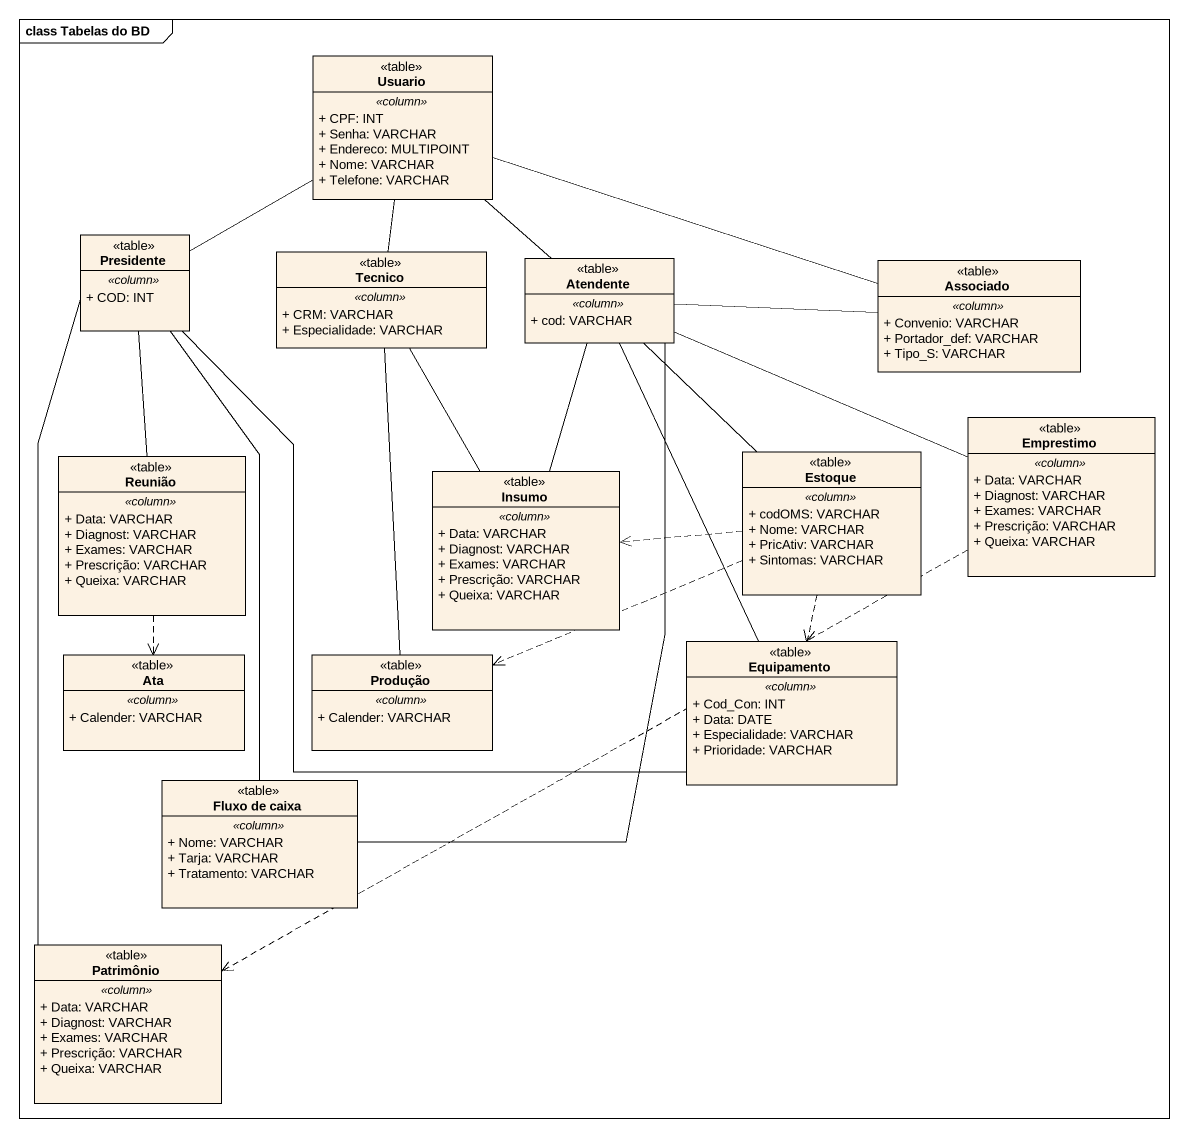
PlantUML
@startuml
mainframe class Tabelas do BD
hide circle
hide empty members
skinparam classAttributeIconSize 0
class Usuario <<table>> {
  .. <<column>> ..
  + CPF: INT
  + Senha: VARCHAR
  + Endereco: MULTIPOINT
  + Nome: VARCHAR
  + Telefone: VARCHAR
}
class Presidente <<table>> {
  .. <<column>> ..
  + COD: INT
}
class Tecnico <<table>> {
  .. <<column>> ..
  + CRM: VARCHAR
  + Especialidade: VARCHAR
}
class Atendente <<table>> {
  .. <<column>> ..
  + cod: VARCHAR
}
class Associado <<table>> {
  .. <<column>> ..
  + Convenio: VARCHAR
  + Portador_def: VARCHAR
  + Tipo_S: VARCHAR
}
class Emprestimo <<table>> {
  .. <<column>> ..
  + Data: VARCHAR
  + Diagnost: VARCHAR
  + Exames: VARCHAR
  + Prescrição: VARCHAR
  + Queixa: VARCHAR
}
class Reunião <<table>> {
  .. <<column>> ..
  + Data: VARCHAR
  + Diagnost: VARCHAR
  + Exames: VARCHAR
  + Prescrição: VARCHAR
  + Queixa: VARCHAR
}
class Insumo <<table>> {
  .. <<column>> ..
  + Data: VARCHAR
  + Diagnost: VARCHAR
  + Exames: VARCHAR
  + Prescrição: VARCHAR
  + Queixa: VARCHAR
}
class Estoque <<table>> {
  .. <<column>> ..
  + codOMS: VARCHAR
  + Nome: VARCHAR
  + PricAtiv: VARCHAR
  + Sintomas: VARCHAR
}
class Ata <<table>> {
  .. <<column>> ..
  + Calender: VARCHAR
}
class Produção <<table>> {
  .. <<column>> ..
  + Calender: VARCHAR
}
class Equipamento <<table>> {
  .. <<column>> ..
  + Cod_Con: INT
  + Data: DATE
  + Especialidade: VARCHAR
  + Prioridade: VARCHAR
}
class "Fluxo de caixa" as Fluxo_de_caixa <<table>> {
  .. <<column>> ..
  + Nome: VARCHAR
  + Tarja: VARCHAR
  + Tratamento: VARCHAR
}
class Patrimônio <<table>> {
  .. <<column>> ..
  + Data: VARCHAR
  + Diagnost: VARCHAR
  + Exames: VARCHAR
  + Prescrição: VARCHAR
  + Queixa: VARCHAR
}
Usuario -left- Presidente
Usuario -- Tecnico
Usuario -- Atendente
Usuario -right- Associado
Presidente -- Reunião
Presidente -- Equipamento
Presidente -- Fluxo_de_caixa
Presidente -- Patrimônio
Tecnico -- Insumo
Tecnico -- Produção
Atendente -right- Associado
Atendente -- Insumo
Atendente -- Estoque
Atendente -- Equipamento
Atendente -- Fluxo_de_caixa
Emprestimo -left- Atendente
Emprestimo .left.> Patrimônio
Reunião ..> Ata
Estoque .left.> Insumo
Estoque .left.> Produção
Estoque ..> Equipamento
@enduml
